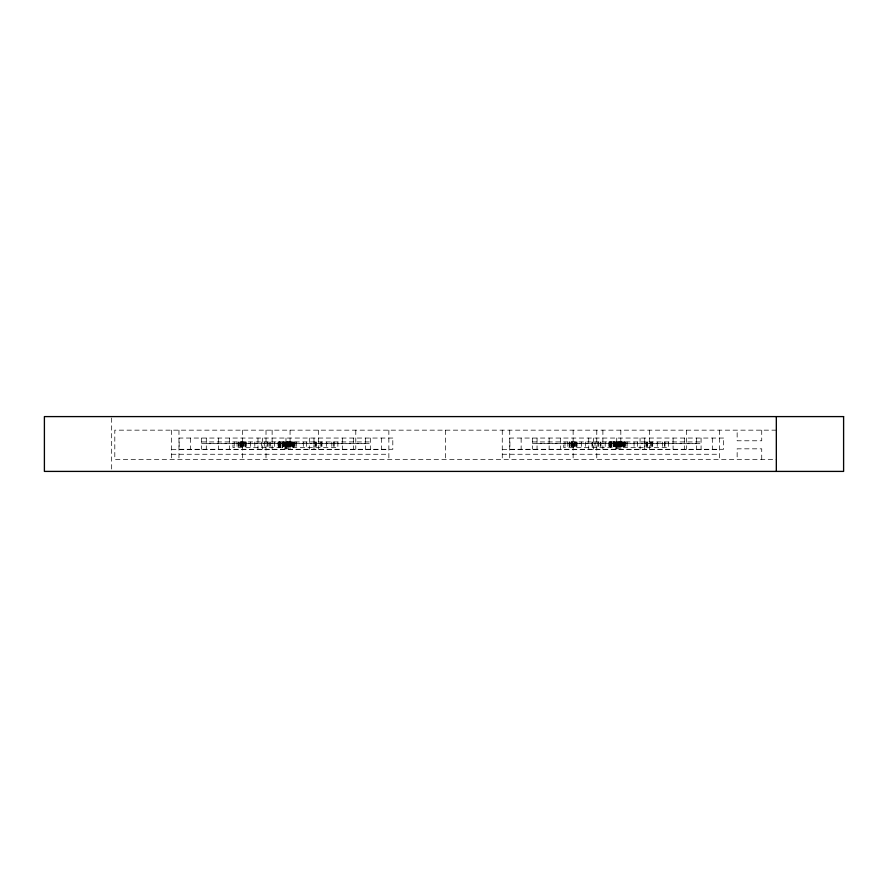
<?xml version="1.0" encoding="UTF-8"?>
<svg xmlns="http://www.w3.org/2000/svg" width="888" height="888" viewBox="0 0 888 888"><rect width="100%" height="100%" fill="white"/><g stroke="black" fill="none" stroke-linecap="round" stroke-linejoin="round"><path stroke-width="0.67" stroke-dasharray="4.44 3.33" d="M776.323 430.158L114.807 430.158L114.807 459.451L776.323 459.451M201.632 441.935L370.318 441.935M532.389 441.935L701.076 441.935M201.632 443.356L370.318 443.356M532.389 443.356L701.076 443.356M206.294 443.678L365.656 443.678M537.051 443.678L696.414 443.678M171.506 449.528L388.866 449.528M502.264 449.528L719.624 449.528M171.506 454.256L388.866 454.256M502.264 454.256L719.624 454.256M761.726 430.158L761.726 440.781L737.151 440.781L737.151 430.158M761.726 459.451L761.726 448.829L737.151 448.829L737.151 459.451M719.613 430.158L719.624 459.451M712.32 438.05L712.32 449.295M701.076 438.05L701.076 449.295M696.414 438.05L696.414 449.295M686.546 430.158L686.546 449.528M684.326 438.05L684.326 449.295M673.082 438.05L673.082 449.295M668.62 441.969L668.62 447.608L563.714 447.608L563.714 441.969M665.001 441.969L665.001 447.608M664.368 441.969L664.368 447.608M662.592 441.969L662.592 447.608M657.264 441.969L657.264 447.608M652.702 441.969L652.702 447.608M652.181 441.969L652.181 447.608M651.037 441.969L651.037 447.608M650.937 441.969L650.937 447.608M649.361 430.158L649.361 449.528M647.363 441.969L647.363 447.608M647.241 441.969L647.241 447.608M646.597 441.969L646.597 447.608M646.175 441.969L646.175 447.608M644.866 441.969L644.866 447.608M644.732 438.05L644.732 449.295M640.07 438.05L640.07 449.295M637.429 441.969L637.429 447.608M634.065 441.969L634.065 447.608M627.172 441.969L627.172 447.608M625.84 441.969L625.84 447.608M624.941 441.969L624.941 447.608M624.764 441.969L624.764 447.608M624.497 441.969L624.497 447.608M624.431 441.969L624.431 447.608M624.264 441.969L624.264 447.608M623.665 441.969L623.665 447.608M623.476 441.969L623.476 447.608M622.976 441.969L622.976 447.608M622.421 441.969L622.421 447.608M621.9 441.969L621.9 447.608M621.467 441.969L621.389 447.608M621.323 441.969L621.323 447.608M621.145 441.969L620.99 447.608M620.823 430.158L620.823 449.528M620.756 441.969L620.634 448.684L615.184 448.684L615.184 441.969M620.523 441.969L620.446 447.608M620.246 441.969L620.246 447.608M619.591 441.969L619.591 447.608M619.391 441.969L619.391 447.608M619.302 441.969L619.302 447.608M618.814 441.969L618.814 448.684M618.67 441.969L618.647 447.608M618.092 441.969L618.037 447.608M617.915 441.969L617.993 448.684M617.671 441.969L617.704 448.684M617.149 441.969L617.149 447.608M617.005 441.969L617.016 447.608M616.738 438.05L616.738 449.295M616.638 441.969L616.638 447.608M616.494 441.969L616.494 447.608M616.205 441.969L616.205 447.608M616.117 441.969L616.117 447.608M615.428 441.969L615.428 447.608M615.395 441.969L615.395 447.608M614.651 441.969L614.651 447.608M614.485 441.969L614.485 447.608M614.196 441.969L614.196 447.608M614.063 441.969L614.03 447.608M613.697 441.969L613.675 447.608M613.386 441.969L613.331 447.608M613.142 441.969L613.142 447.608M611.765 441.969L611.765 447.608M611.344 441.969L611.31 447.608M611.133 441.969L611.022 447.608M610.811 441.969L610.966 447.608M610.278 441.969L610.433 447.608M610.1 441.969L610.1 447.608M609.912 441.969L609.912 447.608M609.723 441.969L609.723 447.608M609.446 441.969L609.512 447.608M609.29 441.969L609.146 447.608M608.879 441.969L608.913 447.608M605.194 441.969L605.194 447.608M602.885 430.158L602.885 449.528M600.943 441.969L600.943 447.608M600.61 441.969L600.61 447.608M598.79 441.969L598.79 447.608M597.935 441.969L597.935 447.608M596.769 430.158L596.769 459.451M595.038 441.969L595.038 447.608M593.395 438.05L593.395 449.295M592.229 441.969L592.229 447.608M592.107 441.969L592.107 447.608M588.733 438.05L588.733 449.295M585.569 441.969L585.569 447.608M581.318 441.969L581.34 447.608M577.078 441.969L577.067 447.608M576.29 441.969L576.29 447.608M576.09 441.969L576.09 447.608M575.801 441.969L575.79 447.608M574.725 441.969L574.725 447.608M574.536 441.969L574.536 447.608M573.137 430.158L573.137 459.451M572.638 441.969L572.693 447.608M572.005 441.969L572.005 447.608M571.894 441.969L571.794 447.608M571.284 441.969L571.284 447.608M571.051 441.969L571.051 447.608M569.852 441.969L569.852 447.608M569.708 441.969L569.708 447.608M569.23 441.969L569.23 447.608M567.832 441.969L567.832 447.608M564.99 441.969L564.99 447.608M560.384 438.05L560.384 449.295M549.139 438.05L549.139 449.295M537.051 438.05L537.051 449.295M532.389 438.05L532.389 449.295M521.145 438.05L521.145 449.295M509.723 430.158L509.723 459.451M502.264 430.158L502.264 459.451M445.565 430.158L445.565 459.451M388.855 430.158L388.866 459.451M381.563 438.05L381.563 449.295M370.318 438.05L370.318 449.295M365.656 438.05L365.656 449.295M355.788 430.158L355.788 449.528M353.568 438.05L353.568 449.295M342.324 438.05L342.324 449.295M337.862 441.969L337.862 447.608L232.956 447.608L232.956 441.969M334.243 441.969L334.243 447.608M333.611 441.969L333.611 447.608M331.834 441.969L331.834 447.608M326.507 441.969L326.507 447.608M321.944 441.969L321.944 447.608M321.423 441.969L321.423 447.608M320.279 441.969L320.18 447.608M318.603 430.158L318.603 449.528M316.605 441.969L316.483 447.608M315.839 441.969L315.839 447.608M315.418 441.969L315.418 447.608M314.108 441.969L314.108 447.608M313.975 438.05L313.975 449.295M309.313 438.05L309.313 449.295M306.671 441.969L306.671 447.608M303.308 441.969L303.308 447.608M296.414 441.969L296.414 447.608M295.082 441.969L295.082 447.608M294.183 441.969L294.183 447.608M294.006 441.969L294.006 447.608M293.506 441.969L293.506 447.608M292.907 441.969L292.907 447.608M292.718 441.969L292.718 447.608M292.219 441.969L292.219 447.608M291.664 441.969L291.664 447.608M291.142 441.969L291.142 447.608M290.709 441.969L290.631 447.608M290.387 441.969L290.565 447.608M290.232 441.969L290.232 447.608M290.065 430.158L290.065 449.528M289.999 441.969L289.877 448.684L284.426 448.684L284.426 441.969M289.766 441.969L289.688 447.608M289.488 441.969L289.488 447.608M288.833 441.969L288.833 447.608M288.633 441.969L288.545 447.608M288.045 441.969L288.045 448.684M287.912 441.969L287.89 447.608M287.446 441.969L287.446 447.608M287.335 441.969L287.279 447.608M287.057 441.969L287.235 448.684M286.913 441.969L286.946 448.684M286.391 441.969L286.391 447.608M286.247 441.969L286.258 447.608M285.98 438.05L285.98 449.295M285.881 441.969L285.881 447.608M285.736 441.969L285.736 447.608M284.671 441.969L284.671 447.608M284.637 441.969L284.637 447.608M283.894 441.969L283.727 447.608M283.439 441.969L283.439 447.608M283.305 441.969L283.272 447.608M282.939 441.969L282.917 447.608M282.384 441.969L282.384 447.608M281.008 441.969L281.008 447.608M280.586 441.969L280.264 447.608M280.142 447.608L280.053 441.969L279.942 447.608M279.676 441.969L279.809 447.608M279.52 441.969L279.52 447.608M279.343 441.969L279.343 447.608M279.154 441.969L279.154 447.608M278.954 441.969L278.954 447.608M278.532 441.969L278.388 447.608M278.177 441.969L278.177 447.608L278.122 441.969M274.436 441.969L274.436 447.608M272.128 430.158L272.128 449.528M270.185 441.969L270.185 447.608M269.852 441.969L269.852 447.608M268.032 441.969L268.032 447.608M267.177 441.969L267.177 447.608M266.012 430.158L266.012 459.451M264.28 441.969L264.28 447.608M262.637 438.05L262.637 449.295M261.35 441.969L261.472 447.608M257.975 438.05L257.975 449.295M254.812 441.969L254.812 447.608M250.56 441.969L250.583 447.608M246.32 441.969L246.309 447.608M245.532 441.969L245.532 447.608M245.332 441.969L245.332 447.608M245.044 441.969L245.033 447.608M243.967 441.969L243.967 447.608M243.778 441.969L243.778 447.608M242.901 441.969L242.846 447.608M242.38 430.158L242.38 459.451M241.936 441.969L241.936 447.608M241.88 441.969L241.88 447.608M241.247 441.969L241.247 447.608M241.136 441.969L241.037 447.608M240.526 441.969L240.526 447.608M240.282 441.969L240.282 447.608M239.094 441.969L239.094 447.608M238.95 441.969L238.95 447.608M238.472 441.969L238.472 447.608M237.074 441.969L237.074 447.608M234.232 441.969L234.232 447.608M229.626 438.05L229.626 449.295M218.381 438.05L218.381 449.295M206.294 438.05L206.294 449.295M201.632 438.05L201.632 449.295M190.387 438.05L190.387 449.295M178.965 430.158L178.965 459.451M171.506 430.158L171.506 459.451M111.677 417.959L111.677 471.406M392.807 438.05L179.143 438.05L179.143 449.295L392.807 449.295L392.807 438.05M723.565 438.05L509.901 438.05L509.901 449.295L723.565 449.295L723.565 438.05M610.7 447.608L610.7 441.969L610.578 447.608M573.659 447.608L573.659 441.969L573.604 447.608M293.739 447.608L293.739 441.969L293.673 447.608M285.448 447.608L285.448 441.969L285.359 447.608M282.628 447.608L282.628 441.969L282.573 447.608M278.754 447.608L278.754 441.969L278.688 447.608"/><path stroke-width="1.33" d="M776.323 416.594L776.323 471.406M843.6 416.594L44.4 416.594L44.4 471.406L843.6 471.406L843.6 416.594"/></g></svg>
